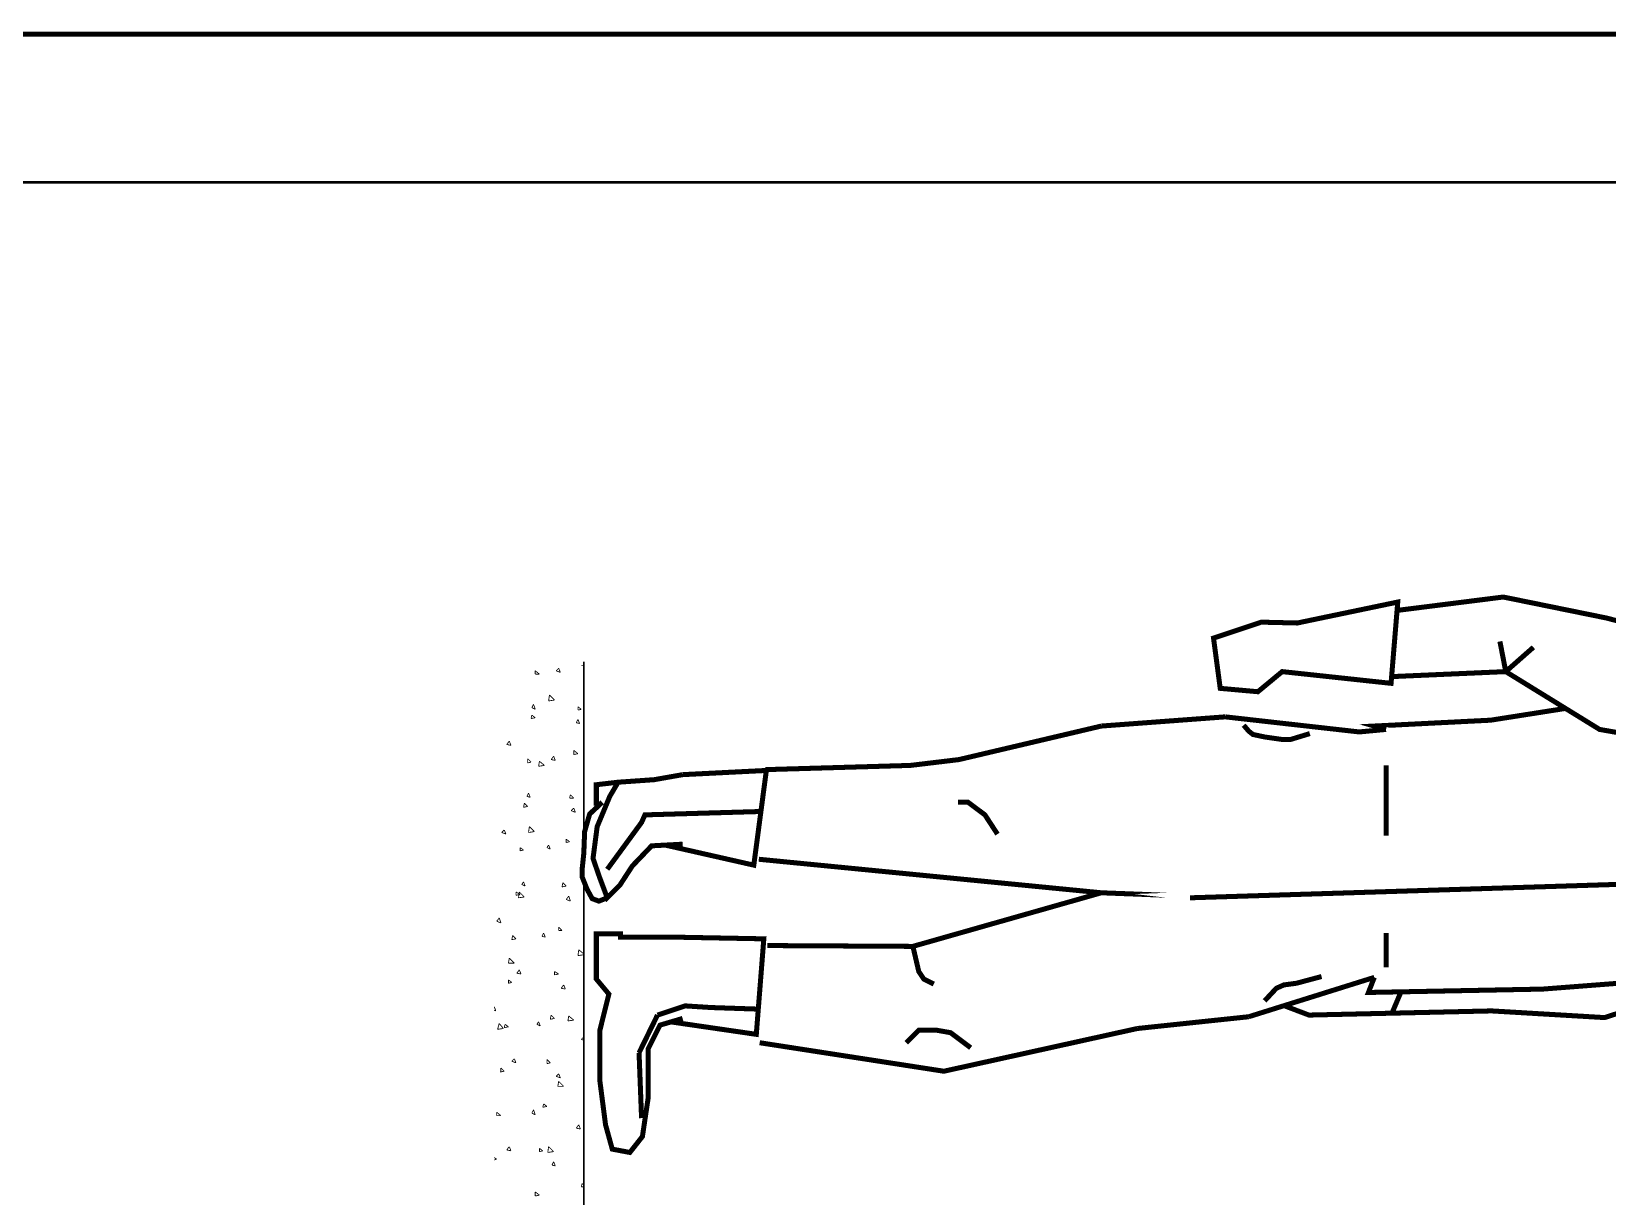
# Model space of a CAD drawing. Extents: x 0.4 to 11.2, y 0.4 to 16.
# Drawn here: x 6.307 to 9.444, y 13.669 to 15.987 of the extents above; entities that cross this region are included whole.
import ezdxf

# ---------------------------------------------------------------- set-up
doc = ezdxf.new("R2010")
doc.units = 0
doc.layers.get('0').update_dxf_attribs({"linetype": 'CONTINUOUS'})

msp = doc.modelspace()

# ---------------------------------------------------------------- linework, layer by layer
at = {"color": 230, "const_width": 0.01}
msp.add_lwpolyline([(11.1917, 0.405003), (11.1917, 15.9817), (0.363336, 15.9817), (0.363336, 0.405003), (11.1917, 0.405003)], close=True, dxfattribs=at)
at = {"color": 6, "const_width": 0.005}
msp.add_lwpolyline([(0.656685, 15.6867), (10.8983, 15.6867)], dxfattribs=at)
at = {"color": 1, "const_width": 0.01}
for points in [[(8.79665, 14.7133), (9.01335, 14.69), (9.02669, 14.8517), (8.82667, 14.81), (8.75499, 14.8117), (8.66, 14.78), (8.67333, 14.68), (8.74832, 14.6733), (8.79665, 14.7133)], [(9.24164, 14.7133), (9.24164, 14.7133)], [(8.56836, 14.2683), (8.43668, 14.2733), (8.56836, 14.2683)], [(8.97999, 14.105), (8.97999, 14.105)]]:
    msp.add_lwpolyline(points, close=True, dxfattribs=at)
for points in [[(9.88667, 14.49), (9.71164, 14.75), (9.44168, 14.82), (9.23665, 14.8617), (9.02501, 14.835)], [(9.01335, 14.7033), (9.24164, 14.7133), (9.22999, 14.7733), (9.24164, 14.7133)], [(9.63336, 14.6283), (9.56168, 14.575), (9.42833, 14.5983), (9.24164, 14.7133), (9.29665, 14.7617), (9.24164, 14.7133)], [(8.68332, 14.6233), (8.43668, 14.605)], [(9.00331, 14.5983), (8.94997, 14.5933), (8.68332, 14.6233)], [(9.00331, 14.5983), (8.97999, 14.605), (9.21164, 14.6167), (9.36003, 14.64)], [(8.43668, 14.605), (8.15332, 14.5383), (8.05664, 14.5267), (7.76833, 14.5183)], [(8.85167, 14.59), (8.81332, 14.5783), (8.79665, 14.5783), (8.76167, 14.5833), (8.73833, 14.5883), (8.72999, 14.595), (8.72, 14.6067)], [(9.00331, 14.5267), (9.00331, 14.3867)], [(7.60335, 14.37), (7.54167, 14.3667), (7.50331, 14.3267), (7.47835, 14.2883), (7.45335, 14.2633), (7.43832, 14.3033), (7.42503, 14.3417), (7.43332, 14.405), (7.45833, 14.465), (7.47499, 14.4933), (7.54665, 14.4983), (7.60335, 14.5083)], [(7.47499, 14.4933), (7.43164, 14.4883), (7.43164, 14.4467)], [(7.56836, 14.3683), (7.74501, 14.3283), (7.77001, 14.5167), (7.60335, 14.5083)], [(7.45335, 14.2633), (7.43668, 14.2567), (7.42333, 14.2617), (7.41336, 14.28), (7.40332, 14.305), (7.40332, 14.32), (7.40668, 14.3517), (7.40831, 14.395), (7.41835, 14.43), (7.44336, 14.4533)], [(7.45335, 14.32), (7.52165, 14.4133), (7.52832, 14.4283), (7.75836, 14.435)], [(8.22999, 14.39), (8.20503, 14.4283), (8.17165, 14.4533), (8.15169, 14.4533)], [(7.75499, 14.34), (8.43668, 14.2733), (8.06168, 14.1667)], [(9.78999, 14.3583), (9.51833, 14.2917), (8.61333, 14.2633)], [(7.60335, 14.0233), (7.55832, 14.01), (7.535, 13.9633), (7.535, 13.8666), (7.52333, 13.7884), (7.49832, 13.7567), (7.46332, 13.7633), (7.44997, 13.8117), (7.43832, 13.9017), (7.43832, 13.9567), (7.43832, 13.9983), (7.45665, 14.0717), (7.43164, 14.1017), (7.43164, 14.1917), (7.47999, 14.1917), (7.47999, 14.185), (7.59, 14.185)], [(7.57835, 14.0167), (7.75, 13.9917), (7.76497, 14.1817), (7.59, 14.185)], [(9.00331, 14.1933), (9.00331, 14.125)], [(7.77165, 14.1683), (8.06168, 14.1667), (8.07335, 14.1167), (8.08333, 14.1017), (8.10335, 14.0917)], [(8.80165, 14.0483), (8.84999, 14.03), (9.21332, 14.0383), (9.43832, 14.025), (9.70503, 14.1117), (9.315, 14.0817)], [(8.72999, 14.0267), (8.97999, 14.105)], [(8.875, 14.1067), (8.82497, 14.0933), (8.80003, 14.09), (8.785, 14.0833), (8.76167, 14.0583)], [(9.315, 14.0817), (8.96832, 14.075), (8.97999, 14.105)], [(7.55333, 14.03), (7.60835, 14.0483), (7.66, 14.045), (7.75836, 14.0417)], [(9.03331, 14.0767), (9.01497, 14.0333)], [(7.51665, 13.955), (7.55333, 14.03)], [(8.50836, 14.0033), (8.72999, 14.0267)], [(7.75667, 13.975), (8.12332, 13.9183), (8.50836, 14.0033)], [(8.17665, 13.965), (8.13667, 13.995), (8.10835, 14), (8.07335, 14), (8.04833, 13.975)], [(7.52165, 13.825), (7.51665, 13.955)]]:
    msp.add_lwpolyline(points, dxfattribs=at)
at = {"color": 3, "const_width": 0.001667}
for points in [[(7.27501, 14.71), (7.27501, 14.71)], [(7.35667, 14.715), (7.35667, 14.715)], [(7.36003, 14.71), (7.36003, 14.71)], [(7.40169, 14.725), (7.40169, 14.725)], [(7.22999, 14.6817), (7.22999, 14.6817)], [(7.26335, 14.6983), (7.26335, 14.6983)], [(7.28836, 14.6933), (7.28836, 14.6933)], [(7.30501, 14.6967), (7.30501, 14.6967)], [(7.31668, 14.695), (7.31668, 14.695)], [(7.33003, 14.6867), (7.33003, 14.6867)], [(7.345, 14.695), (7.345, 14.695)], [(7.38499, 14.6933), (7.38499, 14.6933)], [(7.39833, 14.685), (7.39833, 14.685)], [(7.40332, 14.7083), (7.40332, 14.7083)], [(7.23503, 14.6517), (7.23503, 14.6517)], [(7.27165, 14.6667), (7.27165, 14.6667)], [(7.27832, 14.65), (7.27832, 14.65)], [(7.34999, 14.67), (7.34999, 14.67)], [(7.36501, 14.6633), (7.36501, 14.6633)], [(7.23167, 14.635), (7.23167, 14.635)], [(7.27333, 14.6333), (7.27333, 14.6333)], [(7.28331, 14.62), (7.28331, 14.62)], [(7.285, 14.6283), (7.285, 14.6283)], [(7.28668, 14.64), (7.28668, 14.64)], [(7.31332, 14.6317), (7.31332, 14.6317)], [(7.32667, 14.6183), (7.32667, 14.6183)], [(7.35335, 14.6317), (7.35335, 14.6317)], [(7.36833, 14.6433), (7.36833, 14.6433)], [(7.39501, 14.63), (7.39501, 14.63)], [(7.39665, 14.62), (7.39665, 14.62)], [(7.24164, 14.605), (7.24164, 14.605)], [(7.26833, 14.6017), (7.26833, 14.6017)], [(7.33165, 14.5867), (7.33165, 14.5867)], [(7.34169, 14.615), (7.34169, 14.615)], [(7.34831, 14.6033), (7.34831, 14.6033)], [(7.375, 14.585), (7.375, 14.585)], [(7.24001, 14.5733), (7.24001, 14.5733)], [(7.28168, 14.5717), (7.28168, 14.5717)], [(7.28168, 14.5617), (7.28168, 14.5617)], [(7.28999, 14.5733), (7.28999, 14.5733)], [(7.30003, 14.5683), (7.30003, 14.5683)], [(7.32167, 14.57), (7.32167, 14.57)], [(7.36333, 14.5683), (7.36333, 14.5683)], [(7.37999, 14.555), (7.37999, 14.555)], [(7.38167, 14.5733), (7.38167, 14.5733)], [(7.39333, 14.5533), (7.39333, 14.5533)], [(7.40332, 14.5667), (7.40332, 14.5667)], [(7.25168, 14.5283), (7.25168, 14.5283)], [(7.26665, 14.5367), (7.26665, 14.5367)], [(7.33664, 14.54), (7.33664, 14.54)], [(7.345, 14.5383), (7.345, 14.5383)], [(7.35499, 14.5433), (7.35499, 14.5433)], [(7.23833, 14.5017), (7.23833, 14.5017)], [(7.24832, 14.51), (7.24832, 14.51)], [(7.25499, 14.4967), (7.25499, 14.4967)], [(7.28, 14.4967), (7.28, 14.4967)], [(7.28836, 14.51), (7.28836, 14.51)], [(7.30003, 14.495), (7.30003, 14.495)], [(7.31168, 14.4967), (7.31168, 14.4967)], [(7.33003, 14.5083), (7.33003, 14.5083)], [(7.37001, 14.5067), (7.37001, 14.5067)], [(7.38499, 14.5083), (7.38499, 14.5083)], [(7.39333, 14.5017), (7.39333, 14.5017)], [(7.26335, 14.4717), (7.26335, 14.4717)], [(7.30333, 14.465), (7.30333, 14.465)], [(7.34169, 14.4733), (7.34169, 14.4733)], [(7.34831, 14.4633), (7.34831, 14.4633)], [(7.36664, 14.4717), (7.36664, 14.4717)], [(7.38997, 14.4883), (7.38997, 14.4883)], [(7.25, 14.43), (7.25, 14.43)], [(7.25667, 14.4467), (7.25667, 14.4467)], [(7.26167, 14.45), (7.26167, 14.45)], [(7.27669, 14.4317), (7.27669, 14.4317)], [(7.29833, 14.445), (7.29833, 14.445)], [(7.33832, 14.4433), (7.33832, 14.4433)], [(7.35167, 14.4333), (7.35167, 14.4333)], [(7.37999, 14.4433), (7.37999, 14.4433)], [(7.39665, 14.4317), (7.39665, 14.4317)], [(7.405, 14.4483), (7.405, 14.4483)], [(7.405, 14.43), (7.405, 14.43)], [(7.25999, 14.4067), (7.25999, 14.4067)], [(7.31, 14.4183), (7.31, 14.4183)], [(7.32335, 14.425), (7.32335, 14.425)], [(7.34, 14.4083), (7.34, 14.4083)], [(7.37831, 14.4), (7.37831, 14.4)], [(7.38835, 14.4233), (7.38835, 14.4233)], [(7.40001, 14.4), (7.40001, 14.4)], [(7.26665, 14.385), (7.26665, 14.385)], [(7.27165, 14.3733), (7.27165, 14.3733)], [(7.27333, 14.3667), (7.27333, 14.3667)], [(7.30664, 14.3833), (7.30664, 14.3833)], [(7.34831, 14.3817), (7.34831, 14.3817)], [(7.35835, 14.3867), (7.35835, 14.3867)], [(7.38835, 14.38), (7.38835, 14.38)], [(7.40169, 14.3833), (7.40169, 14.3833)], [(7.25836, 14.34), (7.25836, 14.34)], [(7.26335, 14.3583), (7.26335, 14.3583)], [(7.27501, 14.3433), (7.27501, 14.3433)], [(7.31999, 14.3417), (7.31999, 14.3417)], [(7.33664, 14.3533), (7.33664, 14.3533)], [(7.33664, 14.3433), (7.33664, 14.3433)], [(7.38499, 14.3583), (7.38499, 14.3583)], [(7.40668, 14.3533), (7.40668, 14.3533)], [(7.23335, 14.3283), (7.23335, 14.3283)], [(7.23335, 14.3233), (7.23335, 14.3233)], [(7.23665, 14.33), (7.23665, 14.33)], [(7.27333, 14.3217), (7.27333, 14.3217)], [(7.315, 14.3217), (7.315, 14.3217)], [(7.32335, 14.31), (7.32335, 14.31)], [(7.35499, 14.32), (7.35499, 14.32)], [(7.36833, 14.3083), (7.36833, 14.3083)], [(7.39165, 14.3283), (7.39165, 14.3283)], [(7.39665, 14.3183), (7.39665, 14.3183)], [(7.39833, 14.3183), (7.39833, 14.3183)], [(7.25499, 14.275), (7.25499, 14.275)], [(7.27165, 14.3017), (7.27165, 14.3017)], [(7.27501, 14.2867), (7.27501, 14.2867)], [(7.28168, 14.2967), (7.28168, 14.2967)], [(7.33333, 14.2767), (7.33333, 14.2767)], [(7.34831, 14.2817), (7.34831, 14.2817)], [(7.37169, 14.2783), (7.37169, 14.2783)], [(7.38167, 14.2917), (7.38167, 14.2917)], [(7.24164, 14.26), (7.24164, 14.26)], [(7.24333, 14.2517), (7.24333, 14.2517)], [(7.24832, 14.2583), (7.24832, 14.2583)], [(7.28331, 14.2583), (7.28331, 14.2583)], [(7.32335, 14.2567), (7.32335, 14.2567)], [(7.33003, 14.265), (7.33003, 14.265)], [(7.36501, 14.255), (7.36501, 14.255)], [(7.39665, 14.2533), (7.39665, 14.2533)], [(7.40332, 14.2583), (7.40332, 14.2583)], [(7.405, 14.255), (7.405, 14.255)], [(7.24669, 14.22), (7.24669, 14.22)], [(7.25168, 14.21), (7.25168, 14.21)], [(7.26833, 14.235), (7.26833, 14.235)], [(7.28668, 14.2167), (7.28668, 14.2167)], [(7.29167, 14.2183), (7.29167, 14.2183)], [(7.33165, 14.2117), (7.33165, 14.2117)], [(7.36003, 14.2117), (7.36003, 14.2117)], [(7.37831, 14.2317), (7.37831, 14.2317)], [(7.37999, 14.2267), (7.37999, 14.2267)], [(7.25168, 14.1967), (7.25168, 14.1967)], [(7.25999, 14.1867), (7.25999, 14.1867)], [(7.29167, 14.1967), (7.29167, 14.1967)], [(7.29497, 14.1883), (7.29497, 14.1883)], [(7.33333, 14.195), (7.33333, 14.195)], [(7.34, 14.1867), (7.34, 14.1867)], [(7.37332, 14.1933), (7.37332, 14.1933)], [(7.39333, 14.1867), (7.39333, 14.1867)], [(7.25331, 14.175), (7.25331, 14.175)], [(7.26497, 14.17), (7.26497, 14.17)], [(7.32835, 14.1467), (7.32835, 14.1467)], [(7.34332, 14.1567), (7.34332, 14.1567)], [(7.37668, 14.1617), (7.37668, 14.1617)], [(7.38835, 14.155), (7.38835, 14.155)], [(7.25, 14.145), (7.25, 14.145)], [(7.25836, 14.135), (7.25836, 14.135)], [(7.27333, 14.115), (7.27333, 14.115)], [(7.30003, 14.145), (7.30003, 14.145)], [(7.30003, 14.1333), (7.30003, 14.1333)], [(7.30165, 14.1417), (7.30165, 14.1417)], [(7.34, 14.1333), (7.34, 14.1333)], [(7.37332, 14.14), (7.37332, 14.14)], [(7.38167, 14.1317), (7.38167, 14.1317)], [(7.38997, 14.1217), (7.38997, 14.1217)], [(7.39165, 14.1233), (7.39165, 14.1233)], [(7.26335, 14.105), (7.26335, 14.105)], [(7.26335, 14.0967), (7.26335, 14.0967)], [(7.34999, 14.11), (7.34999, 14.11)], [(7.37332, 14.0967), (7.37332, 14.0967)], [(7.22999, 14.0683), (7.22999, 14.0683)], [(7.24669, 14.0783), (7.24669, 14.0783)], [(7.26833, 14.0717), (7.26833, 14.0717)], [(7.26833, 14.0667), (7.26833, 14.0667)], [(7.30832, 14.07), (7.30832, 14.07)], [(7.31168, 14.0733), (7.31168, 14.0733)], [(7.31168, 14.065), (7.31168, 14.065)], [(7.32497, 14.0817), (7.32497, 14.0817)], [(7.34999, 14.0683), (7.34999, 14.0683)], [(7.38499, 14.0683), (7.38499, 14.0683)], [(7.38835, 14.0567), (7.38835, 14.0567)], [(7.38997, 14.0667), (7.38997, 14.0667)], [(7.39833, 14.0783), (7.39833, 14.0783)], [(7.22835, 14.0467), (7.22835, 14.0467)], [(7.25999, 14.04), (7.25999, 14.04)], [(7.27333, 14.02), (7.27333, 14.02)], [(7.285, 14.0433), (7.285, 14.0433)], [(7.31668, 14.0333), (7.31668, 14.0333)], [(7.36003, 14.0333), (7.36003, 14.0333)], [(7.37169, 14.0317), (7.37169, 14.0317)], [(7.23665, 14.01), (7.23665, 14.01)], [(7.24164, 13.9967), (7.24164, 13.9967)], [(7.24333, 14.0133), (7.24333, 14.0133)], [(7.27669, 14.0083), (7.27669, 14.0083)], [(7.31668, 14.0083), (7.31668, 14.0083)], [(7.32335, 14.015), (7.32335, 14.015)], [(7.32497, 14.0017), (7.32497, 14.0017)], [(7.35835, 14.0067), (7.35835, 14.0067)], [(7.36501, 14.0017), (7.36501, 14.0017)], [(7.38499, 13.9917), (7.38499, 13.9917)], [(7.39665, 13.9967), (7.39665, 13.9967)], [(7.39833, 14.005), (7.39833, 14.005)], [(7.23503, 13.975), (7.23503, 13.975)], [(7.25667, 13.975), (7.25667, 13.975)], [(7.29665, 13.9717), (7.29665, 13.9717)], [(7.32167, 13.9883), (7.32167, 13.9883)], [(7.36833, 13.965), (7.36833, 13.965)], [(7.24001, 13.9433), (7.24001, 13.9433)], [(7.24164, 13.9483), (7.24164, 13.9483)], [(7.24333, 13.9483), (7.24333, 13.9483)], [(7.28331, 13.9433), (7.28331, 13.9433)], [(7.285, 13.9467), (7.285, 13.9467)], [(7.31999, 13.95), (7.31999, 13.95)], [(7.32497, 13.945), (7.32497, 13.945)], [(7.33664, 13.93), (7.33664, 13.93)], [(7.36664, 13.945), (7.36664, 13.945)], [(7.37001, 13.955), (7.37001, 13.955)], [(7.38167, 13.9267), (7.38167, 13.9267)], [(7.24669, 13.8983), (7.24669, 13.8983)], [(7.25499, 13.925), (7.25499, 13.925)], [(7.25499, 13.9083), (7.25499, 13.9083)], [(7.28836, 13.9117), (7.28836, 13.9117)], [(7.31, 13.9017), (7.31, 13.9017)], [(7.33165, 13.91), (7.33165, 13.91)], [(7.36664, 13.9), (7.36664, 13.9)], [(7.23833, 13.8834), (7.23833, 13.8834)], [(7.25331, 13.885), (7.25331, 13.885)], [(7.29335, 13.8834), (7.29335, 13.8834)], [(7.29497, 13.865), (7.29497, 13.865)], [(7.31668, 13.885), (7.31668, 13.885)], [(7.33501, 13.8817), (7.33501, 13.8817)], [(7.33664, 13.88), (7.33664, 13.88)], [(7.375, 13.88), (7.375, 13.88)], [(7.37999, 13.8783), (7.37999, 13.8783)], [(7.25168, 13.8433), (7.25168, 13.8433)], [(7.26665, 13.855), (7.26665, 13.855)], [(7.34332, 13.8333), (7.34332, 13.8333)], [(7.34831, 13.8583), (7.34831, 13.8583)], [(7.36333, 13.835), (7.36333, 13.835)], [(7.37999, 13.86), (7.37999, 13.86)], [(7.38499, 13.8483), (7.38499, 13.8483)], [(7.23503, 13.8184), (7.23503, 13.8184)], [(7.25667, 13.82), (7.25667, 13.82)], [(7.26167, 13.8217), (7.26167, 13.8217)], [(7.30165, 13.82), (7.30165, 13.82)], [(7.315, 13.82), (7.315, 13.82)], [(7.32167, 13.83), (7.32167, 13.83)], [(7.34332, 13.82), (7.34332, 13.82)], [(7.38336, 13.8184), (7.38336, 13.8184)], [(7.38997, 13.8017), (7.38997, 13.8017)], [(7.25, 13.7783), (7.25, 13.7783)], [(7.25999, 13.79), (7.25999, 13.79)], [(7.27832, 13.7833), (7.27832, 13.7833)], [(7.30501, 13.7884), (7.30501, 13.7884)], [(7.36003, 13.77), (7.36003, 13.77)], [(7.36165, 13.7884), (7.36165, 13.7884)], [(7.37668, 13.795), (7.37668, 13.795)], [(7.22835, 13.7617), (7.22835, 13.7617)], [(7.23335, 13.7517), (7.23335, 13.7517)], [(7.26665, 13.7433), (7.26665, 13.7433)], [(7.27001, 13.76), (7.27001, 13.76)], [(7.30832, 13.7584), (7.30832, 13.7584)], [(7.31, 13.7584), (7.31, 13.7584)], [(7.31168, 13.755), (7.31168, 13.755)], [(7.33333, 13.7584), (7.33333, 13.7584)], [(7.35167, 13.7567), (7.35167, 13.7567)], [(7.35335, 13.7567), (7.35335, 13.7567)], [(7.39165, 13.7567), (7.39165, 13.7567)], [(7.24669, 13.7133), (7.24669, 13.7133)], [(7.29167, 13.7116), (7.29167, 13.7116)], [(7.315, 13.7116), (7.315, 13.7116)], [(7.35667, 13.725), (7.35667, 13.725)], [(7.37332, 13.73), (7.37332, 13.73)], [(7.37332, 13.7167), (7.37332, 13.7167)], [(7.40169, 13.7233), (7.40169, 13.7233)], [(7.22835, 13.6983), (7.22835, 13.6983)], [(7.22999, 13.6867), (7.22999, 13.6867)], [(7.23833, 13.6983), (7.23833, 13.6983)], [(7.27832, 13.6967), (7.27832, 13.6967)], [(7.30832, 13.6883), (7.30832, 13.6883)], [(7.31999, 13.695), (7.31999, 13.695)], [(7.34668, 13.6867), (7.34668, 13.6867)], [(7.35835, 13.7033), (7.35835, 13.7033)], [(7.36003, 13.6934), (7.36003, 13.6934)], [(7.36333, 13.6783), (7.36333, 13.6783)], [(7.40001, 13.6917), (7.40001, 13.6917)], [(7.405, 13.6934), (7.405, 13.6934)]]:
    msp.add_lwpolyline(points, close=True, dxfattribs=at)
for points in [[(7.31, 14.715), (7.31836, 14.7083)], [(7.31, 14.715), (7.31, 14.7083)], [(7.35667, 14.72), (7.35167, 14.715)], [(7.35167, 14.715), (7.36003, 14.7117)], [(7.35667, 14.72), (7.36003, 14.7117)], [(7.40169, 14.725), (7.40668, 14.725)], [(7.31, 14.7083), (7.31836, 14.7083)], [(7.30664, 14.6483), (7.30333, 14.6417)], [(7.30664, 14.6483), (7.31, 14.6383)], [(7.33832, 14.6667), (7.33664, 14.655)], [(7.33664, 14.655), (7.34831, 14.6567)], [(7.33832, 14.6667), (7.34831, 14.6567)], [(7.30333, 14.6267), (7.30165, 14.62)], [(7.30165, 14.62), (7.31, 14.6217)], [(7.30333, 14.6417), (7.31, 14.6383)], [(7.30333, 14.6267), (7.31, 14.6217)], [(7.39501, 14.6183), (7.39165, 14.6117)], [(7.39501, 14.6433), (7.40169, 14.6383)], [(7.39501, 14.6433), (7.39501, 14.6367)], [(7.39501, 14.6367), (7.40169, 14.6383)], [(7.39501, 14.6183), (7.39833, 14.61)], [(7.39165, 14.6117), (7.39833, 14.61)], [(7.25836, 14.575), (7.25331, 14.5683)], [(7.25331, 14.5683), (7.26167, 14.5667)], [(7.25836, 14.575), (7.26167, 14.5667)], [(7.38667, 14.5567), (7.39501, 14.55)], [(7.38667, 14.5567), (7.38667, 14.5483)], [(7.29497, 14.54), (7.30165, 14.5333)], [(7.29497, 14.54), (7.29497, 14.5317)], [(7.29497, 14.5317), (7.30165, 14.5333)], [(7.31836, 14.535), (7.31668, 14.525)], [(7.31668, 14.525), (7.32835, 14.5267)], [(7.31836, 14.535), (7.32835, 14.5267)], [(7.34668, 14.545), (7.34169, 14.5383)], [(7.34169, 14.5383), (7.34999, 14.5367)], [(7.34668, 14.545), (7.34999, 14.5367)], [(7.38667, 14.5483), (7.39501, 14.55)], [(7.29665, 14.4717), (7.29335, 14.465)], [(7.29335, 14.465), (7.30003, 14.4633)], [(7.29665, 14.4717), (7.30003, 14.4633)], [(7.37999, 14.4683), (7.37831, 14.4617)], [(7.37831, 14.4617), (7.38667, 14.4617)], [(7.37999, 14.4683), (7.38667, 14.4617)], [(7.28836, 14.4517), (7.28668, 14.4433)], [(7.28668, 14.4433), (7.29497, 14.445)], [(7.28836, 14.4517), (7.29497, 14.445)], [(7.38667, 14.4417), (7.38167, 14.4367)], [(7.38167, 14.4367), (7.38997, 14.4333)], [(7.38667, 14.4417), (7.38997, 14.4333)], [(7.24832, 14.3983), (7.24333, 14.3933)], [(7.24832, 14.3983), (7.25168, 14.39)], [(7.29833, 14.405), (7.29665, 14.3933)], [(7.29833, 14.405), (7.30832, 14.395)], [(7.24333, 14.3933), (7.25168, 14.39)], [(7.29665, 14.3933), (7.30832, 14.395)], [(7.33664, 14.3683), (7.33333, 14.3633)], [(7.33664, 14.3683), (7.34, 14.36)], [(7.37169, 14.38), (7.37831, 14.375)], [(7.37169, 14.38), (7.37169, 14.3733)], [(7.37169, 14.3733), (7.37831, 14.375)], [(7.28, 14.3633), (7.28668, 14.3583)], [(7.28, 14.3633), (7.28, 14.3567)], [(7.28, 14.3567), (7.28668, 14.3583)], [(7.33333, 14.3633), (7.34, 14.36)], [(7.27165, 14.275), (7.28, 14.27)], [(7.27165, 14.275), (7.27165, 14.2683)], [(7.27832, 14.275), (7.27669, 14.2633)], [(7.27832, 14.275), (7.28836, 14.265)], [(7.28668, 14.295), (7.28331, 14.29)], [(7.28331, 14.29), (7.28999, 14.2867)], [(7.28668, 14.295), (7.28999, 14.2867)], [(7.36501, 14.2933), (7.36333, 14.285)], [(7.36333, 14.285), (7.37169, 14.2867)], [(7.36501, 14.2933), (7.37169, 14.2867)], [(7.27165, 14.2683), (7.28, 14.27)], [(7.27669, 14.2633), (7.28836, 14.265)], [(7.37668, 14.2667), (7.37169, 14.26)], [(7.37169, 14.26), (7.37999, 14.2567)], [(7.37668, 14.2667), (7.37999, 14.2567)], [(7.23833, 14.2233), (7.23335, 14.2167)], [(7.23335, 14.2167), (7.24164, 14.2133)], [(7.23833, 14.2233), (7.24164, 14.2133)], [(7.26497, 14.1883), (7.26335, 14.18)], [(7.26335, 14.18), (7.27165, 14.1817)], [(7.26497, 14.1883), (7.27165, 14.1817)], [(7.32667, 14.1933), (7.32335, 14.1867)], [(7.32335, 14.1867), (7.33003, 14.185)], [(7.32667, 14.1933), (7.33003, 14.185)], [(7.35667, 14.205), (7.36333, 14.1983)], [(7.35667, 14.205), (7.35667, 14.1983)], [(7.35667, 14.1983), (7.36333, 14.1983)], [(7.39665, 14.16), (7.39501, 14.1483)], [(7.39501, 14.1483), (7.40668, 14.15)], [(7.39665, 14.16), (7.40668, 14.1517)], [(7.25836, 14.1433), (7.25667, 14.1333)], [(7.25667, 14.1333), (7.26833, 14.1333)], [(7.25836, 14.1433), (7.26833, 14.1333)], [(7.27832, 14.12), (7.27333, 14.1133)], [(7.27832, 14.12), (7.28168, 14.1117)], [(7.34831, 14.1167), (7.35667, 14.1117)], [(7.34831, 14.1167), (7.34831, 14.11)], [(7.25667, 14.1), (7.26335, 14.095)], [(7.25667, 14.1), (7.25667, 14.0933)], [(7.25667, 14.0933), (7.26335, 14.095)], [(7.27333, 14.1133), (7.28168, 14.1117)], [(7.34831, 14.11), (7.35667, 14.1117)], [(7.36664, 14.09), (7.36165, 14.0833)], [(7.36165, 14.0833), (7.37001, 14.0817)], [(7.36664, 14.09), (7.37001, 14.0817)], [(7.22835, 14.0467), (7.23167, 14.0383)], [(7.22835, 14.04), (7.23167, 14.0383)], [(7.34169, 14.03), (7.34, 14.0217)], [(7.34, 14.0217), (7.34831, 14.0233)], [(7.34169, 14.03), (7.34831, 14.0233)], [(7.37668, 14.0283), (7.375, 14.0183)], [(7.375, 14.0183), (7.38667, 14.02)], [(7.37668, 14.0283), (7.38667, 14.02)], [(7.23833, 14.0133), (7.23503, 14.0017)], [(7.23503, 14.0017), (7.24669, 14.0033)], [(7.23833, 14.0133), (7.24669, 14.0033)], [(7.25, 14.0117), (7.24832, 14.005)], [(7.24832, 14.005), (7.25667, 14.0067)], [(7.25, 14.0117), (7.25667, 14.0067)], [(7.31668, 14.0167), (7.31332, 14.0117)], [(7.31332, 14.0117), (7.31999, 14.0083)], [(7.31668, 14.0167), (7.31999, 14.0083)], [(7.40668, 13.9867), (7.40169, 13.9817)], [(7.40169, 13.9817), (7.40668, 13.98)], [(7.40668, 13.9867), (7.40668, 13.985)], [(7.26833, 13.9433), (7.26335, 13.9383)], [(7.26335, 13.9383), (7.27165, 13.935)], [(7.26833, 13.9433), (7.27165, 13.935)], [(7.33333, 13.9417), (7.34, 13.935)], [(7.33333, 13.9417), (7.33333, 13.9333)], [(7.33333, 13.9333), (7.34, 13.935)], [(7.24001, 13.9167), (7.24832, 13.9183)], [(7.24164, 13.925), (7.24832, 13.9183)], [(7.24164, 13.925), (7.24164, 13.9167)], [(7.35667, 13.9133), (7.35167, 13.9083)], [(7.35167, 13.9083), (7.36003, 13.905)], [(7.35667, 13.8983), (7.35499, 13.8883)], [(7.35667, 13.9133), (7.36003, 13.905)], [(7.35667, 13.8983), (7.36664, 13.8883)], [(7.35499, 13.8883), (7.36664, 13.8883)], [(7.23335, 13.8366), (7.24164, 13.83)], [(7.23335, 13.8366), (7.23335, 13.83)], [(7.30664, 13.8417), (7.30333, 13.835)], [(7.30333, 13.835), (7.31, 13.8317)], [(7.30664, 13.8417), (7.31, 13.8317)], [(7.32667, 13.8533), (7.32497, 13.8467)], [(7.32497, 13.8467), (7.33333, 13.8483)], [(7.32667, 13.8533), (7.33333, 13.8483)], [(7.23335, 13.83), (7.24001, 13.83)], [(7.39665, 13.8117), (7.39165, 13.805)], [(7.39165, 13.805), (7.40001, 13.8033)], [(7.39665, 13.8117), (7.40001, 13.8033)], [(7.22835, 13.7467), (7.23335, 13.7433)], [(7.22835, 13.7416), (7.23335, 13.7433)], [(7.25836, 13.7683), (7.25331, 13.7617)], [(7.25331, 13.7617), (7.26167, 13.76)], [(7.25836, 13.7683), (7.26167, 13.76)], [(7.31836, 13.765), (7.32497, 13.76)], [(7.31836, 13.765), (7.31836, 13.7584)], [(7.31836, 13.7584), (7.32497, 13.76)], [(7.33664, 13.7683), (7.33501, 13.7567)], [(7.33501, 13.7567), (7.34668, 13.7584)], [(7.33664, 13.7683), (7.34668, 13.7584)], [(7.34668, 13.7383), (7.34332, 13.7317)], [(7.34668, 13.7383), (7.34999, 13.73)], [(7.34332, 13.7317), (7.34999, 13.73)], [(7.31, 13.6783), (7.31836, 13.6717)], [(7.31, 13.6783), (7.31, 13.67)], [(7.40332, 13.695), (7.40169, 13.6883)], [(7.40169, 13.6883), (7.40668, 13.6883)], [(7.40332, 13.695), (7.40668, 13.6917)], [(7.31, 13.67), (7.31836, 13.6717)]]:
    msp.add_lwpolyline(points, dxfattribs=at)
at = {"color": 0, "const_width": 0.003333}
msp.add_lwpolyline([(7.40668, 11.6283), (7.40668, 14.7333)], dxfattribs=at)

doc.saveas('drawing.dxf')
